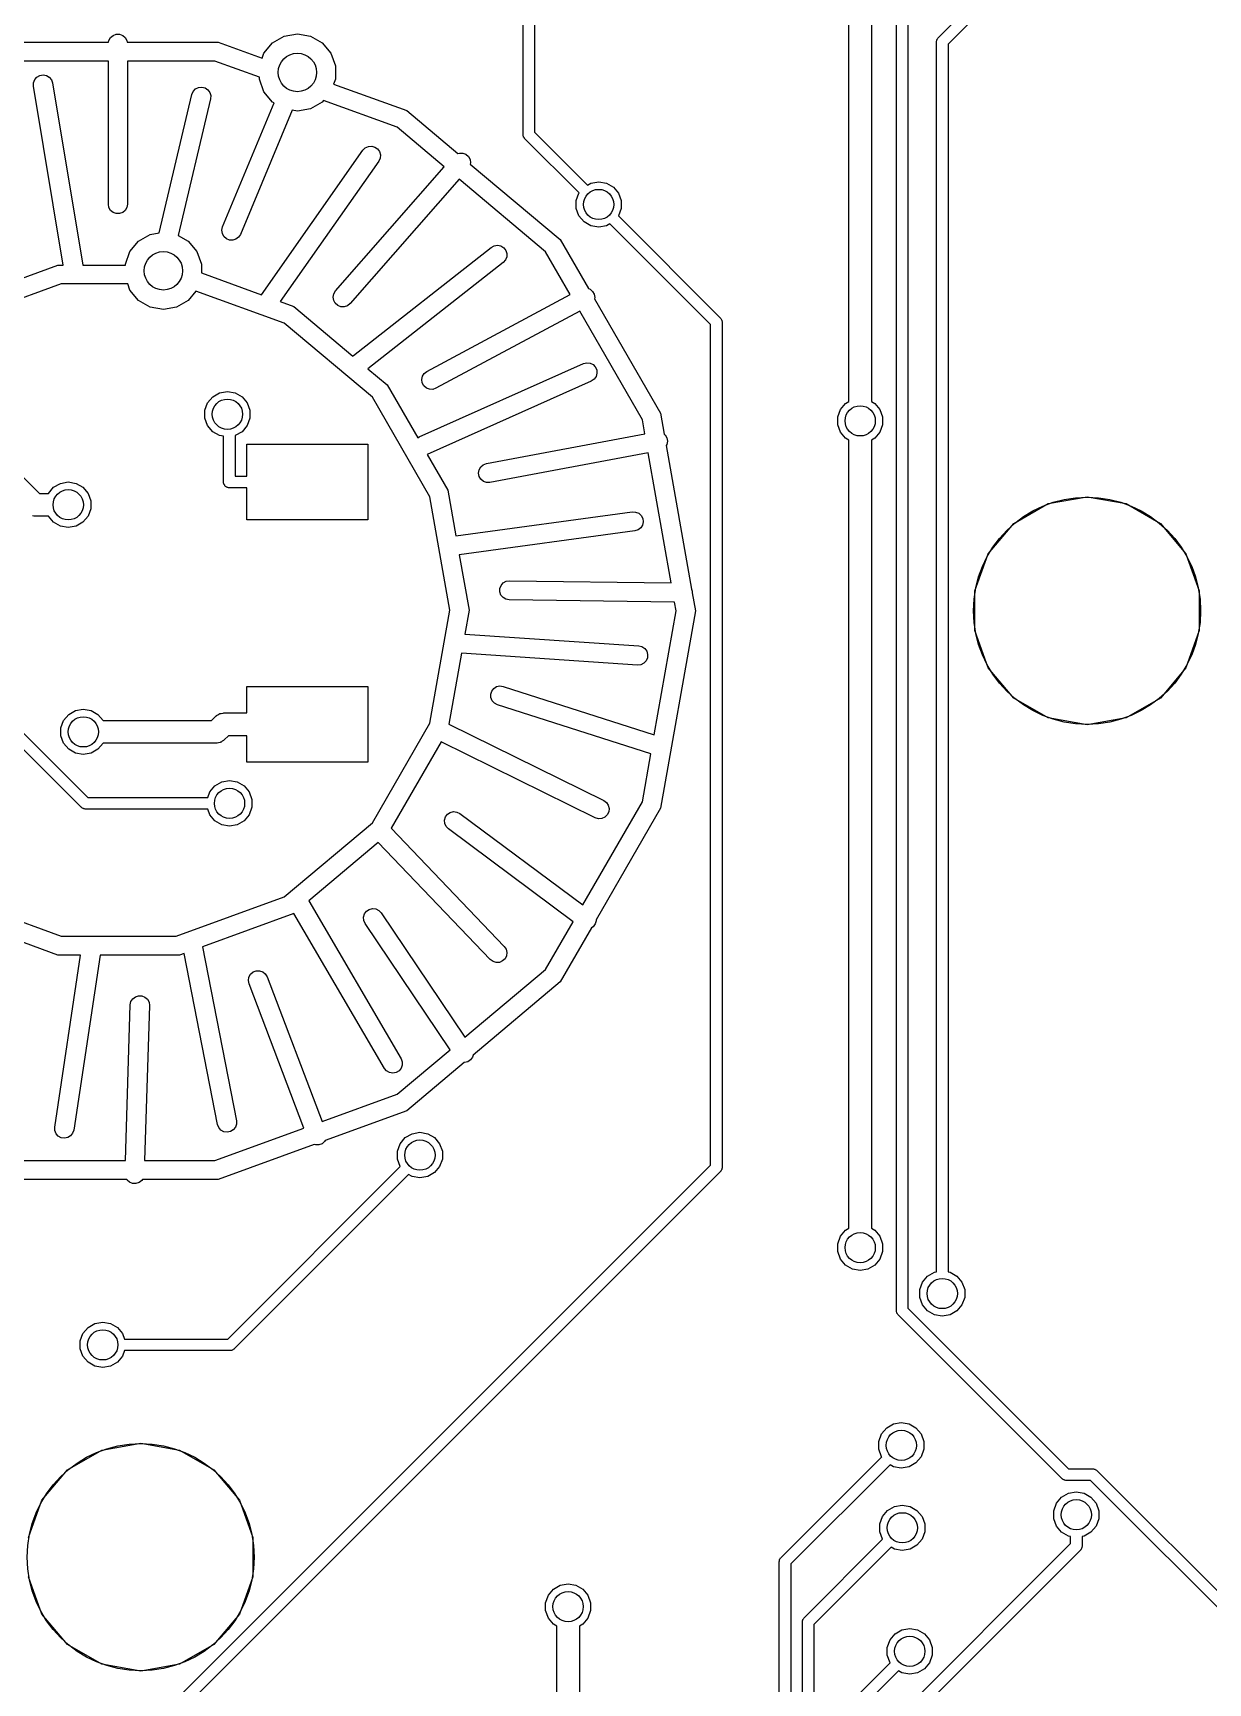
# Model space of a CAD drawing. Extents: x 0 to 100, y -163 to 0.
# Drawn here: x 11.08 to 26.6, y -76.66 to -54.87 of the extents above; entities that cross this region are included whole.
import ezdxf

# ---------------------------------------------------------------- set-up
doc = ezdxf.new("R2010")
doc.units = 0
doc.header["$MEASUREMENT"] = 0
doc.layers.add('BLACK', color=7, linetype='CONTINUOUS')

msp = doc.modelspace()

# ---------------------------------------------------------------- linework, layer by layer
at = {"layer": 'Black'}
for p, q in [((22.4822, -71.7438), (22.4822, -45.4518)), ((22.6346, -45.4202), (22.6346, -71.7122)), ((21.8533, -59.7358), (21.8533, -46.6142)), ((22.1533, -46.5521), (22.1533, -59.7358)), ((17.7026, -48.159), (17.7026, -56.1794)), ((17.5502, -56.211), (17.5502, -48.2352)), ((23.0335, -54.9317), (26.0729, -51.8923)), ((26.203, -51.9778), (23.1636, -55.0172)), ((12.1027, -54.9284), (12.1365, -54.9)), ((12.1365, -54.9), (12.1779, -54.8849)), ((12.1779, -54.8849), (12.2221, -54.8849)), ((12.2221, -54.8849), (12.2635, -54.9)), ((12.2635, -54.9), (12.2973, -54.9284)), ((14.2422, -54.9994), (14.3956, -54.9108)), ((14.3956, -54.9108), (14.57, -54.8801)), ((14.57, -54.8801), (14.7444, -54.9108)), ((14.7444, -54.9108), (14.8978, -54.9994)), ((10.8756, -54.9889), (12.0767, -54.9889)), ((12.0767, -54.9889), (12.0807, -54.9666)), ((12.0807, -54.9666), (12.1027, -54.9284)), ((12.2973, -54.9284), (12.3193, -54.9666)), ((12.3193, -54.9666), (12.3233, -54.9889)), ((12.3233, -54.9889), (13.5244, -54.9889)), ((13.5244, -54.9889), (14.1047, -55.2001)), ((14.1284, -55.135), (14.2422, -54.9994)), ((14.8978, -54.9994), (15.0116, -55.135)), ((23.0112, -54.9856), (23.0118, -54.9823)), ((23.0112, -71.2296), (23.0112, -54.9856)), ((23.0115, -54.979), (23.0141, -54.9693)), ((23.0118, -54.9823), (23.0115, -54.979)), ((23.0141, -54.9693), (23.0158, -54.9595)), ((23.0158, -54.9595), (23.0175, -54.9566)), ((23.0175, -54.9566), (23.0183, -54.9534)), ((23.0183, -54.9534), (23.0241, -54.9452)), ((23.0241, -54.9452), (23.029, -54.9366)), ((23.029, -54.9366), (23.0316, -54.9345)), ((23.0316, -54.9345), (23.0335, -54.9317)), ((23.1636, -55.0172), (23.1636, -71.2296)), ((12.073, -55.239), (10.9197, -55.239)), ((12.073, -57.13), (12.073, -55.239)), ((13.4803, -55.239), (12.327, -55.239)), ((12.327, -55.239), (12.327, -57.13)), ((14.0678, -55.4528), (13.4803, -55.239)), ((14.1047, -55.2001), (14.1284, -55.135)), ((15.0116, -55.135), (15.0722, -55.3014)), ((15.0722, -55.3014), (15.0722, -55.4785)), ((11.0847, -55.5708), (11.0852, -55.5267)), ((11.0852, -55.5267), (11.1007, -55.4854)), ((11.1007, -55.4854), (11.1293, -55.4519)), ((11.1293, -55.4519), (11.1678, -55.4302)), ((11.1678, -55.4302), (11.2113, -55.423)), ((11.2113, -55.423), (11.2546, -55.4311)), ((11.2546, -55.4311), (11.2926, -55.4535)), ((11.2926, -55.4535), (11.3206, -55.4876)), ((11.3206, -55.4876), (11.3353, -55.5292)), ((11.3353, -55.5292), (11.7343, -57.9333)), ((14.0678, -55.4785), (14.0678, -55.4528)), ((14.1284, -55.645), (14.0678, -55.4785)), ((15.0722, -55.4785), (15.0485, -55.5436)), ((15.0485, -55.5436), (16.0135, -55.8948)), ((11.4769, -57.9333), (11.0847, -55.5708)), ((12.7432, -57.5101), (13.1764, -55.6807)), ((13.4236, -55.7393), (12.9963, -57.5434)), ((13.1764, -55.6807), (13.1939, -55.6402)), ((13.1939, -55.6402), (13.2241, -55.6081)), ((13.2241, -55.6081), (13.2636, -55.5883)), ((13.2636, -55.5883), (13.3074, -55.5832)), ((13.3074, -55.5832), (13.3503, -55.5934)), ((13.3503, -55.5934), (13.3871, -55.6176)), ((13.3871, -55.6176), (13.4135, -55.653)), ((13.4135, -55.653), (13.4261, -55.6952)), ((13.4261, -55.6952), (13.4236, -55.7393)), ((14.2422, -55.7806), (14.1284, -55.645)), ((14.2639, -55.7932), (14.2422, -55.7806)), ((14.8978, -55.7806), (14.7444, -55.8692)), ((14.9143, -55.7609), (14.8978, -55.7806)), ((15.8865, -56.1148), (14.9143, -55.7609)), ((13.5827, -57.4312), (14.2639, -55.7932)), ((14.4997, -55.8876), (13.8173, -57.5288)), ((14.57, -55.8999), (14.4997, -55.8876)), ((14.7444, -55.8692), (14.57, -55.8999)), ((16.0135, -55.8948), (16.6892, -56.4618)), ((16.5102, -56.6381), (15.8865, -56.1148)), ((17.5508, -56.2143), (17.5502, -56.211)), ((17.5505, -56.2176), (17.5508, -56.2143)), ((17.5531, -56.2273), (17.5505, -56.2176)), ((17.7026, -56.1794), (18.4007, -56.8776)), ((14.096, -58.3271), (15.436, -56.4171)), ((15.436, -56.4171), (15.4673, -56.3859)), ((15.4673, -56.3859), (15.5072, -56.3673)), ((15.5072, -56.3673), (15.5512, -56.3635)), ((15.5512, -56.3635), (15.5938, -56.3749)), ((15.5938, -56.3749), (15.6299, -56.4003)), ((15.6299, -56.4003), (15.6551, -56.4364)), ((15.6551, -56.4364), (15.6665, -56.479)), ((17.5548, -56.2371), (17.5531, -56.2273)), ((17.5565, -56.24), (17.5548, -56.2371)), ((17.5573, -56.2432), (17.5565, -56.24)), ((17.5631, -56.2514), (17.5573, -56.2432)), ((17.568, -56.26), (17.5631, -56.2514)), ((17.5706, -56.2621), (17.568, -56.26)), ((17.5725, -56.2649), (17.5706, -56.2621)), ((18.2898, -56.9822), (17.5725, -56.2649)), ((15.644, -56.5629), (14.3431, -58.4172)), ((15.0745, -58.2763), (16.5102, -56.6381)), ((15.6626, -56.523), (15.644, -56.5629)), ((15.6665, -56.479), (15.6626, -56.523)), ((16.6892, -56.4618), (16.7106, -56.4545)), ((16.7106, -56.4545), (16.7547, -56.4554)), ((16.7547, -56.4554), (16.7958, -56.4714)), ((16.7958, -56.4714), (16.829, -56.5005)), ((16.829, -56.5005), (16.8502, -56.5391)), ((16.8502, -56.5391), (16.857, -56.5827)), ((16.857, -56.5827), (16.8536, -56.5997)), ((16.8536, -56.5997), (18.0426, -57.5975)), ((16.7048, -56.8014), (15.2655, -58.4437)), ((17.848, -57.7607), (16.7048, -56.8014)), ((18.4007, -56.8776), (18.4465, -56.8511)), ((18.4465, -56.8511), (18.5495, -56.833)), ((18.5495, -56.833), (18.6525, -56.8511)), ((18.6525, -56.8511), (18.7431, -56.9034)), ((18.2529, -57.0818), (18.2887, -56.9835)), ((18.2529, -57.1864), (18.2529, -57.0818)), ((18.2887, -56.9835), (18.2898, -56.9822)), ((18.7431, -56.9034), (18.8103, -56.9835)), ((18.8103, -56.9835), (18.8461, -57.0818)), ((18.8461, -57.0818), (18.8461, -57.1864)), ((12.0807, -57.1734), (12.073, -57.13)), ((12.1027, -57.2116), (12.0807, -57.1734)), ((12.1365, -57.24), (12.1027, -57.2116)), ((12.1779, -57.2551), (12.1365, -57.24)), ((12.2221, -57.2551), (12.1779, -57.2551)), ((12.2635, -57.24), (12.2221, -57.2551)), ((12.2973, -57.2116), (12.2635, -57.24)), ((12.3193, -57.1734), (12.2973, -57.2116)), ((12.327, -57.13), (12.3193, -57.1734)), ((18.2887, -57.2847), (18.2529, -57.1864)), ((18.3559, -57.3648), (18.2887, -57.2847)), ((18.8103, -57.2847), (18.8092, -57.286)), ((18.8092, -57.286), (20.1572, -58.634)), ((18.8461, -57.1864), (18.8103, -57.2847)), ((12.4722, -57.6194), (12.6256, -57.5308)), ((12.6256, -57.5308), (12.7432, -57.5101)), ((13.5731, -57.4743), (13.5827, -57.4312)), ((13.5788, -57.518), (13.5731, -57.4743)), ((13.5991, -57.5572), (13.5788, -57.518)), ((13.8173, -57.5288), (13.7935, -57.5659)), ((18.4465, -57.4171), (18.3559, -57.3648)), ((18.5495, -57.4352), (18.4465, -57.4171)), ((18.6525, -57.4171), (18.5495, -57.4352)), ((18.6983, -57.3906), (18.6525, -57.4171)), ((20.0271, -58.7195), (18.6983, -57.3906)), ((12.3584, -57.755), (12.4722, -57.6194)), ((12.9963, -57.5434), (13.1278, -57.6194)), ((13.1278, -57.6194), (13.2416, -57.755)), ((13.6316, -57.587), (13.5991, -57.5572)), ((13.6723, -57.604), (13.6316, -57.587)), ((13.7164, -57.6059), (13.6723, -57.604)), ((13.7585, -57.5927), (13.7164, -57.6059)), ((13.7935, -57.5659), (13.7585, -57.5927)), ((15.3115, -59.1301), (17.1315, -57.7001)), ((17.1315, -57.7001), (17.1704, -57.6793)), ((17.1704, -57.6793), (17.2141, -57.6731)), ((17.2141, -57.6731), (17.2573, -57.6821)), ((17.2573, -57.6821), (17.2947, -57.7054)), ((17.2947, -57.7054), (17.322, -57.7401)), ((17.322, -57.7401), (17.3357, -57.782)), ((18.0426, -57.5975), (18.4156, -58.2436)), ((10.5809, -58.2338), (11.4065, -57.9333)), ((11.4065, -57.9333), (11.4769, -57.9333)), ((11.7343, -57.9333), (12.2978, -57.9333)), ((12.2978, -57.9215), (12.3584, -57.755)), ((12.2978, -57.9333), (12.2978, -57.9215)), ((13.2416, -57.755), (13.3022, -57.9215)), ((13.3022, -57.9215), (13.3022, -58.0384)), ((17.2885, -57.8999), (15.5017, -59.3037)), ((17.3179, -57.867), (17.2885, -57.8999)), ((17.3343, -57.8261), (17.3179, -57.867)), ((17.3357, -57.782), (17.3343, -57.8261)), ((18.1721, -58.3221), (17.848, -57.7607)), ((11.4506, -58.1834), (10.0235, -58.7029)), ((12.3287, -58.1834), (11.4506, -58.1834)), ((12.3584, -58.265), (12.3287, -58.1834)), ((13.3022, -58.0384), (14.0959, -58.3273)), ((12.4722, -58.4006), (12.3584, -58.265)), ((12.6256, -58.4892), (12.4722, -58.4006)), ((13.1278, -58.4006), (12.9744, -58.4892)), ((13.2303, -58.2784), (13.1278, -58.4006)), ((14.3965, -58.7029), (13.2303, -58.2784)), ((14.0959, -58.3273), (14.096, -58.3271)), ((15.043, -58.3573), (15.0516, -58.314)), ((15.0498, -58.4009), (15.043, -58.3573)), ((15.071, -58.4395), (15.0498, -58.4009)), ((15.0516, -58.314), (15.0745, -58.2763)), ((16.2799, -59.3381), (18.1721, -58.3221)), ((18.4156, -58.2436), (18.4369, -58.252)), ((18.4369, -58.252), (18.4698, -58.2814)), ((18.4698, -58.2814), (18.4906, -58.3203)), ((18.4906, -58.3203), (18.4969, -58.3639)), ((18.4969, -58.3639), (18.4938, -58.3789)), ((18.4938, -58.3789), (19.367, -59.8914)), ((12.8, -58.5199), (12.6256, -58.4892)), ((12.9744, -58.4892), (12.8, -58.5199)), ((14.3431, -58.4172), (14.5235, -58.4829)), ((14.5235, -58.4829), (15.3044, -59.1381)), ((15.1041, -58.4686), (15.071, -58.4395)), ((15.1453, -58.4846), (15.1041, -58.4686)), ((15.1894, -58.4855), (15.1453, -58.4846)), ((15.2311, -58.4713), (15.1894, -58.4855)), ((15.2655, -58.4437), (15.2311, -58.4713)), ((18.2992, -58.5422), (16.4001, -59.5619)), ((19.1284, -59.9783), (18.2992, -58.5422)), ((15.5599, -59.6791), (14.3965, -58.7029)), ((20.0271, -69.821), (20.0271, -58.7195)), ((20.1572, -58.634), (20.1591, -58.6368)), ((20.1591, -58.6368), (20.1617, -58.6389)), ((20.1617, -58.6389), (20.1666, -58.6475)), ((20.1666, -58.6475), (20.1724, -58.6557)), ((20.1724, -58.6557), (20.1732, -58.6589)), ((20.1732, -58.6589), (20.1749, -58.6618)), ((20.1749, -58.6618), (20.1766, -58.6716)), ((20.1766, -58.6716), (20.1792, -58.6813)), ((20.1792, -58.6813), (20.1789, -58.6846)), ((20.1789, -58.6846), (20.1795, -58.6879)), ((20.1795, -58.6879), (20.1795, -69.8526)), ((15.3044, -59.1381), (15.3115, -59.1301)), ((16.1782, -60.2041), (18.3482, -59.2341)), ((18.3482, -59.2341), (18.391, -59.2233)), ((18.391, -59.2233), (18.4348, -59.2279)), ((18.4348, -59.2279), (18.4745, -59.2471)), ((18.4745, -59.2471), (18.5052, -59.2788)), ((15.5017, -59.3037), (15.7545, -59.5158)), ((16.2131, -59.4461), (16.2221, -59.4029)), ((16.2194, -59.4897), (16.2131, -59.4461)), ((16.2402, -59.5286), (16.2194, -59.4897)), ((16.2221, -59.4029), (16.2453, -59.3654)), ((16.2453, -59.3654), (16.2799, -59.3381)), ((18.4518, -59.4659), (16.2849, -60.4346)), ((18.4884, -59.4412), (18.4518, -59.4659)), ((18.5142, -59.4055), (18.4884, -59.4412)), ((18.5052, -59.2788), (18.5232, -59.3191)), ((18.5263, -59.3631), (18.5142, -59.4055)), ((18.5232, -59.3191), (18.5263, -59.3631)), ((13.3848, -59.7533), (13.452, -59.6732)), ((13.452, -59.6732), (13.5426, -59.6209)), ((13.5426, -59.6209), (13.6456, -59.6028)), ((13.6456, -59.6028), (13.7486, -59.6209)), ((13.7486, -59.6209), (13.8392, -59.6732)), ((13.8392, -59.6732), (13.9064, -59.7533)), ((16.3193, -60.9943), (15.5599, -59.6791)), ((15.7545, -59.5158), (16.1592, -60.2169)), ((16.2731, -59.558), (16.2402, -59.5286)), ((16.3141, -59.5743), (16.2731, -59.558)), ((16.3582, -59.5757), (16.3141, -59.5743)), ((16.4001, -59.5619), (16.3582, -59.5757)), ((13.349, -59.8516), (13.3848, -59.7533)), ((13.349, -59.9562), (13.349, -59.8516)), ((13.9064, -59.7533), (13.9422, -59.8516)), ((13.9422, -59.8516), (13.9422, -59.9562)), ((19.367, -59.8914), (19.4159, -60.1687)), ((21.7067, -59.9393), (21.7425, -59.841)), ((21.7425, -59.841), (21.8097, -59.7609)), ((21.8097, -59.7609), (21.8533, -59.7358)), ((22.1533, -59.7358), (22.1969, -59.7609)), ((22.1969, -59.7609), (22.2641, -59.841)), ((22.2641, -59.841), (22.2999, -59.9393)), ((13.3848, -60.0545), (13.349, -59.9562)), ((13.452, -60.1346), (13.3848, -60.0545)), ((13.5426, -60.1869), (13.452, -60.1346)), ((13.8392, -60.1346), (13.7486, -60.1869)), ((13.9064, -60.0545), (13.8392, -60.1346)), ((13.9422, -59.9562), (13.9064, -60.0545)), ((19.1608, -60.1625), (19.1284, -59.9783)), ((21.7067, -60.0439), (21.7067, -59.9393)), ((21.7425, -60.1422), (21.7067, -60.0439)), ((21.8097, -60.2223), (21.7425, -60.1422)), ((22.2641, -60.1422), (22.1969, -60.2223)), ((22.2999, -60.0439), (22.2641, -60.1422)), ((22.2999, -59.9393), (22.2999, -60.0439)), ((13.5949, -60.1961), (13.5426, -60.1869)), ((13.5949, -60.8), (13.5949, -60.1961)), ((13.7486, -60.1869), (13.7473, -60.1871)), ((13.7473, -60.1871), (13.7473, -60.7238)), ((13.9, -60.7238), (13.9, -60.3)), ((13.9, -60.3), (15.5, -60.3)), ((15.5, -60.3), (15.5, -61.3)), ((16.1592, -60.2169), (16.1782, -60.2041)), ((17.0666, -60.5552), (19.1608, -60.1625)), ((19.4159, -60.1687), (19.4264, -60.1773)), ((19.4264, -60.1773), (19.4489, -60.2153)), ((19.4498, -60.3021), (19.4419, -60.3161)), ((19.4419, -60.3161), (19.7767, -62.2149)), ((19.4489, -60.2153), (19.457, -60.2586)), ((19.457, -60.2586), (19.4498, -60.3021)), ((21.8533, -60.2474), (21.8097, -60.2223)), ((21.8533, -70.6556), (21.8533, -60.2474)), ((22.1969, -60.2223), (22.1533, -60.2474)), ((22.1533, -60.2474), (22.1533, -70.6556)), ((16.2849, -60.4346), (16.558, -60.9075)), ((16.9918, -60.5994), (17.0253, -60.5707)), ((17.0253, -60.5707), (17.0666, -60.5552)), ((19.2049, -60.4127), (17.1134, -60.8048)), ((19.5079, -62.131), (19.2049, -60.4127)), ((10.9088, -60.6939), (11.165, -60.9502)), ((11.4406, -60.8172), (11.5436, -60.7991)), ((11.5436, -60.7991), (11.6466, -60.8172)), ((13.5961, -60.8066), (13.5949, -60.8)), ((13.7473, -60.7238), (13.9, -60.7238)), ((16.963, -60.6814), (16.9702, -60.6379)), ((16.9711, -60.7247), (16.963, -60.6814)), ((16.9702, -60.6379), (16.9918, -60.5994)), ((16.9936, -60.7627), (16.9711, -60.7247)), ((17.0277, -60.7907), (16.9936, -60.7627)), ((17.0693, -60.8053), (17.0277, -60.7907)), ((11.165, -60.9502), (11.2826, -60.9502)), ((11.2826, -60.9502), (11.2828, -60.9496)), ((11.2828, -60.9496), (11.35, -60.8695)), ((11.35, -60.8695), (11.4406, -60.8172)), ((11.6466, -60.8172), (11.7372, -60.8695)), ((11.7372, -60.8695), (11.8044, -60.9496)), ((11.8044, -60.9496), (11.8402, -61.0479)), ((13.5961, -60.8132), (13.5961, -60.8066)), ((13.5983, -60.8195), (13.5961, -60.8132)), ((13.5995, -60.8261), (13.5983, -60.8195)), ((13.6028, -60.8318), (13.5995, -60.8261)), ((13.6051, -60.8381), (13.6028, -60.8318)), ((13.6094, -60.8432), (13.6051, -60.8381)), ((13.6127, -60.849), (13.6094, -60.8432)), ((13.6178, -60.8533), (13.6127, -60.849)), ((13.6221, -60.8584), (13.6178, -60.8533)), ((13.6279, -60.8617), (13.6221, -60.8584)), ((13.633, -60.866), (13.6279, -60.8617)), ((13.6393, -60.8683), (13.633, -60.866)), ((13.645, -60.8716), (13.6393, -60.8683)), ((13.6516, -60.8728), (13.645, -60.8716)), ((13.6579, -60.875), (13.6516, -60.8728)), ((13.6645, -60.875), (13.6579, -60.875)), ((13.6711, -60.8762), (13.6645, -60.875)), ((13.9, -60.8762), (13.6711, -60.8762)), ((13.9, -61.3), (13.9, -60.8762)), ((16.583, -62.49), (16.3193, -60.9943)), ((16.558, -60.9075), (16.6646, -61.5125)), ((17.1134, -60.8048), (17.0693, -60.8053)), ((24.485, -61.0851), (25, -60.9943)), ((25, -60.9943), (25.515, -61.0851)), ((11.8402, -61.1525), (11.8044, -61.2508)), ((11.8402, -61.0479), (11.8402, -61.1525)), ((16.6646, -61.5125), (18.9928, -61.1942)), ((18.9928, -61.1942), (19.0369, -61.1959)), ((19.0369, -61.1959), (19.0777, -61.2125)), ((19.0777, -61.2125), (19.1104, -61.2422)), ((24.0321, -61.3465), (24.485, -61.0851)), ((25.515, -61.0851), (25.9679, -61.3465)), ((11.0898, -61.2496), (11.0709, -61.2446)), ((11.0964, -61.2491), (11.0898, -61.2496)), ((11.1029, -61.2502), (11.0964, -61.2491)), ((11.2826, -61.2502), (11.1029, -61.2502)), ((11.2828, -61.2508), (11.2826, -61.2502)), ((11.35, -61.3309), (11.2828, -61.2508)), ((11.4406, -61.3832), (11.35, -61.3309)), ((11.5436, -61.4013), (11.4406, -61.3832)), ((11.6466, -61.3832), (11.5436, -61.4013)), ((11.7372, -61.3309), (11.6466, -61.3832)), ((11.8044, -61.2508), (11.7372, -61.3309)), ((15.5, -61.3), (13.9, -61.3)), ((19.0272, -61.4458), (16.7088, -61.7629)), ((19.0692, -61.4324), (19.0272, -61.4458)), ((19.1041, -61.4053), (19.0692, -61.4324)), ((19.1276, -61.368), (19.1041, -61.4053)), ((19.1104, -61.2422), (19.1309, -61.2812)), ((19.1369, -61.3249), (19.1276, -61.368)), ((19.1309, -61.2812), (19.1369, -61.3249)), ((23.696, -61.7471), (24.0321, -61.3465)), ((25.9679, -61.3465), (26.304, -61.7471)), ((16.7088, -61.7629), (16.837, -62.49)), ((23.5171, -62.2385), (23.696, -61.7471)), ((26.304, -61.7471), (26.4829, -62.2385)), ((17.3281, -62.1101), (17.3717, -62.103)), ((17.3717, -62.103), (19.5079, -62.131)), ((17.2447, -62.2504), (17.2452, -62.2063)), ((17.2592, -62.2921), (17.2447, -62.2504)), ((17.2452, -62.2063), (17.2609, -62.1651)), ((17.2871, -62.3262), (17.2592, -62.2921)), ((17.2609, -62.1651), (17.2896, -62.1317)), ((17.325, -62.3488), (17.2871, -62.3262)), ((17.2896, -62.1317), (17.3281, -62.1101)), ((19.7767, -62.2149), (19.7853, -62.2396)), ((19.7853, -62.2396), (19.7851, -62.2621)), ((19.7851, -62.2621), (19.827, -62.5)), ((23.5171, -62.7615), (23.5171, -62.2385)), ((26.4829, -62.2385), (26.4829, -62.7615)), ((16.3193, -63.9857), (16.583, -62.49)), ((16.837, -62.49), (16.781, -62.8075)), ((17.3683, -62.357), (17.325, -62.3488)), ((19.5528, -62.3856), (17.3683, -62.357)), ((19.284, -64.139), (19.573, -62.5)), ((19.827, -62.5), (19.367, -65.1086)), ((19.573, -62.5), (19.5528, -62.3856)), ((23.696, -63.2529), (23.5171, -62.7615)), ((26.4829, -62.7615), (26.304, -63.2529)), ((16.781, -62.8075), (19.0786, -62.9633)), ((19.0786, -62.9633), (19.1214, -62.9739)), ((19.1214, -62.9739), (19.158, -62.9985)), ((16.7367, -63.0591), (16.5711, -63.998)), ((19.0614, -63.2167), (16.7367, -63.0591)), ((19.1449, -63.1926), (19.1053, -63.212)), ((19.1754, -63.1608), (19.1449, -63.1926)), ((19.158, -62.9985), (19.184, -63.0341)), ((19.1933, -63.1205), (19.1754, -63.1608)), ((19.184, -63.0341), (19.1963, -63.0765)), ((19.1963, -63.0765), (19.1933, -63.1205)), ((19.1053, -63.212), (19.0614, -63.2167)), ((24.0321, -63.6535), (23.696, -63.2529)), ((26.304, -63.2529), (25.9679, -63.6535)), ((13.9, -63.85), (13.9, -63.5)), ((13.9, -63.5), (15.5, -63.5)), ((15.5, -63.5), (15.5, -64.5)), ((17.1242, -63.6028), (17.1376, -63.5608)), ((17.1259, -63.6469), (17.1242, -63.6028)), ((17.1376, -63.5608), (17.1647, -63.5259)), ((17.1647, -63.5259), (17.202, -63.5024)), ((17.202, -63.5024), (17.2451, -63.4931)), ((17.2451, -63.4931), (17.2888, -63.4991)), ((17.2888, -63.4991), (19.284, -64.139)), ((11.549, -63.8685), (11.6396, -63.8162)), ((11.6396, -63.8162), (11.7426, -63.7981)), ((11.7426, -63.7981), (11.8456, -63.8162)), ((11.8456, -63.8162), (11.9362, -63.8685)), ((13.5653, -63.8556), (13.5842, -63.8506)), ((13.5842, -63.8506), (13.5908, -63.8511)), ((13.5908, -63.8511), (13.5973, -63.85)), ((13.5973, -63.85), (13.9, -63.85)), ((17.1426, -63.6877), (17.1259, -63.6469)), ((17.1722, -63.7204), (17.1426, -63.6877)), ((17.2112, -63.7409), (17.1722, -63.7204)), ((19.2395, -64.3915), (17.2112, -63.7409)), ((24.485, -63.9149), (24.0321, -63.6535)), ((25.9679, -63.6535), (25.515, -63.9149)), ((10.7828, -63.9461), (11.8039, -64.9672)), ((11.446, -64.0469), (11.4818, -63.9486)), ((11.446, -64.1515), (11.446, -64.0469)), ((11.4818, -63.9486), (11.549, -63.8685)), ((11.9362, -63.8685), (12.0034, -63.9486)), ((12.0034, -63.9486), (12.0036, -63.9492)), ((12.0036, -63.9492), (13.436, -63.9492)), ((13.436, -63.9492), (13.4912, -63.8939)), ((13.4912, -63.8939), (13.4966, -63.8901)), ((13.4966, -63.8901), (13.5009, -63.8851)), ((13.5009, -63.8851), (13.5179, -63.8753)), ((13.5179, -63.8753), (13.5339, -63.8641)), ((13.5339, -63.8641), (13.5403, -63.8623)), ((13.5403, -63.8623), (13.546, -63.859)), ((13.546, -63.859), (13.5653, -63.8556)), ((15.5599, -65.3009), (16.3193, -63.9857)), ((16.5711, -63.998), (18.6162, -65.0061)), ((25, -64.0057), (24.485, -63.9149)), ((25.515, -63.9149), (25, -64.0057)), ((11.7184, -65.0973), (10.6973, -64.0762)), ((11.4818, -64.2498), (11.446, -64.1515)), ((11.549, -64.3299), (11.4818, -64.2498)), ((12.0034, -64.2498), (11.9362, -64.3299)), ((12.0036, -64.2492), (12.0034, -64.2498)), ((13.4981, -64.2492), (12.0036, -64.2492)), ((13.5046, -64.2481), (13.4981, -64.2492)), ((13.5112, -64.2486), (13.5046, -64.2481)), ((13.5301, -64.2436), (13.5112, -64.2486)), ((13.5494, -64.2402), (13.5301, -64.2436)), ((13.5551, -64.2369), (13.5494, -64.2402)), ((13.5615, -64.2351), (13.5551, -64.2369)), ((13.5775, -64.2239), (13.5615, -64.2351)), ((13.5945, -64.2141), (13.5775, -64.2239)), ((13.5988, -64.2091), (13.5945, -64.2141)), ((13.6042, -64.2053), (13.5988, -64.2091)), ((13.6594, -64.15), (13.6042, -64.2053)), ((13.9, -64.15), (13.6594, -64.15)), ((13.9, -64.5), (13.9, -64.15)), ((16.4671, -64.2299), (15.8082, -65.3712)), ((18.5038, -65.2339), (16.4671, -64.2299)), ((11.6396, -64.3822), (11.549, -64.3299)), ((11.7426, -64.4003), (11.6396, -64.3822)), ((11.8456, -64.3822), (11.7426, -64.4003)), ((11.9362, -64.3299), (11.8456, -64.3822)), ((15.5, -64.5), (13.9, -64.5)), ((19.1284, -65.0217), (19.2395, -64.3915)), ((13.3855, -64.9672), (13.4126, -64.8928)), ((13.4126, -64.8928), (13.4798, -64.8127)), ((13.4798, -64.8127), (13.5704, -64.7604)), ((13.5704, -64.7604), (13.6734, -64.7423)), ((13.6734, -64.7423), (13.7764, -64.7604)), ((13.7764, -64.7604), (13.867, -64.8127)), ((13.867, -64.8127), (13.9342, -64.8928)), ((13.9342, -64.8928), (13.97, -64.9911)), ((11.7212, -65.0992), (11.7184, -65.0973)), ((11.7233, -65.1018), (11.7212, -65.0992)), ((11.7319, -65.1067), (11.7233, -65.1018)), ((11.7401, -65.1125), (11.7319, -65.1067)), ((11.7433, -65.1133), (11.7401, -65.1125)), ((11.7462, -65.115), (11.7433, -65.1133)), ((11.756, -65.1167), (11.7462, -65.115)), ((11.7657, -65.1193), (11.756, -65.1167)), ((11.769, -65.119), (11.7657, -65.1193)), ((11.7723, -65.1196), (11.769, -65.119)), ((13.3855, -65.1196), (11.7723, -65.1196)), ((11.8039, -64.9672), (13.3855, -64.9672)), ((13.4126, -65.194), (13.3855, -65.1196)), ((13.97, -65.0957), (13.9342, -65.194)), ((13.97, -64.9911), (13.97, -65.0957)), ((16.5896, -65.1634), (16.6325, -65.1532)), ((16.6325, -65.1532), (16.6763, -65.1583)), ((16.6763, -65.1583), (16.7157, -65.1781)), ((18.341, -66.3854), (19.1284, -65.0217)), ((19.367, -65.1086), (18.5155, -66.5835)), ((18.6162, -65.0061), (18.6517, -65.0322)), ((18.6517, -65.0322), (18.6762, -65.0688)), ((18.6819, -65.1555), (18.6624, -65.1951)), ((18.6762, -65.0688), (18.6867, -65.1117)), ((18.6867, -65.1117), (18.6819, -65.1555)), ((13.4798, -65.2741), (13.4126, -65.194)), ((13.5704, -65.3264), (13.4798, -65.2741)), ((13.6734, -65.3445), (13.5704, -65.3264)), ((13.7764, -65.3264), (13.6734, -65.3445)), ((13.867, -65.2741), (13.7764, -65.3264)), ((13.9342, -65.194), (13.867, -65.2741)), ((14.3965, -66.2771), (15.5599, -65.3009)), ((15.8082, -65.3712), (17.3018, -66.9322)), ((16.5138, -65.2654), (16.5264, -65.2231)), ((16.5165, -65.3094), (16.5138, -65.2654)), ((16.534, -65.3499), (16.5165, -65.3094)), ((16.5264, -65.2231), (16.5528, -65.1877)), ((16.5643, -65.3819), (16.534, -65.3499)), ((16.5528, -65.1877), (16.5896, -65.1634)), ((16.7157, -65.1781), (18.341, -66.3854)), ((18.5462, -65.2462), (18.5038, -65.2339)), ((18.5902, -65.2434), (18.5462, -65.2462)), ((18.6306, -65.2256), (18.5902, -65.2434)), ((18.6624, -65.1951), (18.6306, -65.2256)), ((15.6386, -65.5614), (14.7217, -66.3308)), ((17.1182, -67.1078), (15.6386, -65.5614)), ((18.2132, -66.6069), (16.5643, -65.3819)), ((10.0235, -66.2771), (11.4506, -66.7966)), ((12.9694, -66.7966), (14.3965, -66.2771)), ((14.7217, -66.3308), (15.9397, -68.4159)), ((15.4818, -66.4686), (15.5184, -66.444)), ((15.5184, -66.444), (15.5612, -66.4333)), ((15.5612, -66.4333), (15.605, -66.4379)), ((15.605, -66.4379), (15.6447, -66.4573)), ((15.6447, -66.4573), (15.6753, -66.489)), ((14.5235, -66.4971), (13.3147, -66.9371)), ((14.5243, -66.4964), (14.5235, -66.4971)), ((15.7203, -68.5441), (14.5243, -66.4964)), ((15.4437, -66.5467), (15.4559, -66.5043)), ((15.4468, -66.5907), (15.4437, -66.5467)), ((15.4647, -66.631), (15.4468, -66.5907)), ((15.4559, -66.5043), (15.4818, -66.4686)), ((16.5877, -68.2968), (15.4647, -66.631)), ((15.6753, -66.489), (16.7834, -68.1326)), ((17.848, -67.2393), (18.2132, -66.6069)), ((18.4772, -66.6723), (18.4562, -66.6861)), ((18.5036, -66.6369), (18.4772, -66.6723)), ((18.5162, -66.5946), (18.5036, -66.6369)), ((18.5155, -66.5835), (18.5162, -66.5946)), ((11.4065, -67.0467), (10.575, -66.744)), ((11.4506, -66.7966), (12.9694, -66.7966)), ((18.4562, -66.6861), (18.0426, -67.4025)), ((11.3644, -69.3211), (11.7061, -67.0467)), ((11.7061, -67.0467), (11.4065, -67.0467)), ((11.9629, -67.0467), (11.6156, -69.3589)), ((13.0135, -67.0467), (11.9629, -67.0467)), ((13.0731, -67.025), (13.0135, -67.0467)), ((13.5154, -69.2844), (13.0731, -67.025)), ((13.3147, -66.9371), (13.7646, -69.2356)), ((17.1538, -67.1339), (17.1182, -67.1078)), ((17.3124, -67.0951), (17.2805, -67.1256)), ((17.3018, -66.9322), (17.3263, -66.9689)), ((17.3319, -67.0556), (17.3124, -67.0951)), ((17.3263, -66.9689), (17.3367, -67.0117)), ((17.3367, -67.0117), (17.3319, -67.0556)), ((13.923, -67.3818), (13.93, -67.3383)), ((13.93, -67.3383), (13.9515, -67.2998)), ((13.9515, -67.2998), (13.9849, -67.2709)), ((13.9849, -67.2709), (14.0261, -67.2553)), ((14.0261, -67.2553), (14.0702, -67.2546)), ((14.0702, -67.2546), (14.1119, -67.2691)), ((14.1119, -67.2691), (14.1461, -67.297)), ((14.1461, -67.297), (14.1687, -67.3348)), ((14.1687, -67.3348), (14.8958, -69.2458)), ((16.7834, -68.1326), (17.848, -67.2393)), ((17.1961, -67.1462), (17.1538, -67.1339)), ((17.2402, -67.1434), (17.1961, -67.1462)), ((17.2805, -67.1256), (17.2402, -67.1434)), ((13.9313, -67.4252), (13.923, -67.3818)), ((14.6571, -69.3327), (13.9313, -67.4252)), ((18.0426, -67.4025), (16.8921, -68.3679)), ((12.2986, -69.761), (12.3631, -67.706)), ((12.3631, -67.706), (12.3721, -67.6628)), ((12.3721, -67.6628), (12.3953, -67.6254)), ((12.3953, -67.6254), (12.43, -67.5981)), ((12.43, -67.5981), (12.4719, -67.5843)), ((12.4719, -67.5843), (12.516, -67.5857)), ((12.516, -67.5857), (12.5569, -67.6021)), ((12.6169, -67.714), (12.5527, -69.761)), ((12.5569, -67.6021), (12.5898, -67.6315)), ((12.5898, -67.6315), (12.6106, -67.6703)), ((12.6106, -67.6703), (12.6169, -67.714)), ((15.8865, -68.8852), (16.5877, -68.2968)), ((15.9397, -68.4159), (15.955, -68.4573)), ((16.8841, -68.3957), (16.8582, -68.4314)), ((16.8921, -68.3679), (16.8841, -68.3957)), ((15.7489, -68.5777), (15.7203, -68.5441)), ((15.7872, -68.5996), (15.7489, -68.5777)), ((15.8306, -68.607), (15.7872, -68.5996)), ((15.874, -68.5991), (15.8306, -68.607)), ((15.9121, -68.5769), (15.874, -68.5991)), ((15.9403, -68.5429), (15.9121, -68.5769)), ((15.9552, -68.5014), (15.9403, -68.5429)), ((15.955, -68.4573), (15.9552, -68.5014)), ((16.7749, -68.4663), (16.0135, -69.1052)), ((16.7788, -68.4667), (16.7749, -68.4663)), ((16.8216, -68.456), (16.7788, -68.4667)), ((16.8582, -68.4314), (16.8216, -68.456)), ((14.8958, -69.2458), (15.8865, -68.8852)), ((13.5312, -69.3256), (13.5154, -69.2844)), ((13.7655, -69.2797), (13.7512, -69.3214)), ((13.7646, -69.2356), (13.7655, -69.2797)), ((16.0135, -69.1052), (14.9355, -69.4975)), ((11.3655, -69.3652), (11.3644, -69.3211)), ((11.3817, -69.4063), (11.3655, -69.3652)), ((11.4109, -69.4393), (11.3817, -69.4063)), ((11.4496, -69.4604), (11.4109, -69.4393)), ((11.4932, -69.467), (11.4496, -69.4604)), ((11.5365, -69.4582), (11.4932, -69.467)), ((11.5741, -69.4352), (11.5365, -69.4582)), ((11.6016, -69.4007), (11.5741, -69.4352)), ((11.6156, -69.3589), (11.6016, -69.4007)), ((13.4803, -69.761), (14.6571, -69.3327)), ((13.5602, -69.3588), (13.5312, -69.3256)), ((13.5988, -69.3801), (13.5602, -69.3588)), ((13.6424, -69.387), (13.5988, -69.3801)), ((13.6857, -69.3785), (13.6424, -69.387)), ((13.7234, -69.3557), (13.6857, -69.3785)), ((13.7512, -69.3214), (13.7234, -69.3557)), ((14.9285, -69.5102), (14.8951, -69.5391)), ((14.9355, -69.4975), (14.9285, -69.5102)), ((15.9275, -69.539), (15.9947, -69.4589)), ((15.9947, -69.4589), (16.0853, -69.4066)), ((16.0853, -69.4066), (16.1883, -69.3885)), ((16.1883, -69.3885), (16.2913, -69.4066)), ((16.2913, -69.4066), (16.3819, -69.4589)), ((16.3819, -69.4589), (16.4491, -69.539)), ((14.7928, -69.5495), (13.5244, -70.0111)), ((14.8098, -69.5554), (14.7928, -69.5495)), ((14.8539, -69.5547), (14.8098, -69.5554)), ((14.8951, -69.5391), (14.8539, -69.5547)), ((15.8917, -69.6373), (15.9275, -69.539)), ((15.8917, -69.7419), (15.8917, -69.6373)), ((16.4491, -69.539), (16.4849, -69.6373)), ((16.4849, -69.6373), (16.4849, -69.7419)), ((10.9197, -69.761), (12.2986, -69.761)), ((12.5527, -69.761), (13.4803, -69.761)), ((12.8468, -77.0013), (20.0271, -69.821)), ((20.1572, -69.9065), (12.9323, -77.1314)), ((13.6509, -72.1192), (15.9286, -69.8415)), ((16.0395, -69.9461), (13.7364, -72.2493)), ((15.9275, -69.8402), (15.8917, -69.7419)), ((15.9286, -69.8415), (15.9275, -69.8402)), ((16.0853, -69.9726), (16.0395, -69.9461)), ((16.3819, -69.9203), (16.2913, -69.9726)), ((16.4491, -69.8402), (16.3819, -69.9203)), ((16.4849, -69.7419), (16.4491, -69.8402)), ((20.1591, -69.9037), (20.1572, -69.9065)), ((20.1617, -69.9016), (20.1591, -69.9037)), ((20.1667, -69.893), (20.1617, -69.9016)), ((20.1724, -69.8848), (20.1667, -69.893)), ((20.1732, -69.8816), (20.1724, -69.8848)), ((20.1749, -69.8787), (20.1732, -69.8816)), ((20.1766, -69.8689), (20.1749, -69.8787)), ((20.1792, -69.8592), (20.1766, -69.8689)), ((20.1795, -69.8526), (20.1789, -69.8559)), ((20.1789, -69.8559), (20.1792, -69.8592)), ((12.3162, -70.0111), (10.8756, -70.0111)), ((12.3202, -70.0185), (12.3162, -70.0111)), ((12.3531, -70.0479), (12.3202, -70.0185)), ((12.394, -70.0643), (12.3531, -70.0479)), ((12.4381, -70.0657), (12.394, -70.0643)), ((12.48, -70.0519), (12.4381, -70.0657)), ((12.5147, -70.0246), (12.48, -70.0519)), ((12.5231, -70.0111), (12.5147, -70.0246)), ((13.5244, -70.0111), (12.5231, -70.0111)), ((16.1883, -69.9907), (16.0853, -69.9726)), ((16.2913, -69.9726), (16.1883, -69.9907)), ((21.7067, -70.8591), (21.7425, -70.7608)), ((21.7425, -70.7608), (21.8097, -70.6807)), ((21.8097, -70.6807), (21.8533, -70.6556)), ((22.1533, -70.6556), (22.1969, -70.6807)), ((22.1969, -70.6807), (22.2641, -70.7608)), ((22.2641, -70.7608), (22.2999, -70.8591)), ((21.7067, -70.9637), (21.7067, -70.8591)), ((21.7425, -71.062), (21.7067, -70.9637)), ((22.2999, -70.9637), (22.2641, -71.062)), ((22.2999, -70.8591), (22.2999, -70.9637)), ((21.8097, -71.1421), (21.7425, -71.062)), ((21.9003, -71.1944), (21.8097, -71.1421)), ((22.0033, -71.2125), (21.9003, -71.1944)), ((22.1063, -71.1944), (22.0033, -71.2125)), ((22.1969, -71.1421), (22.1063, -71.1944)), ((22.2641, -71.062), (22.1969, -71.1421)), ((22.8938, -71.2866), (22.9844, -71.2343)), ((22.9844, -71.2343), (23.0112, -71.2296)), ((23.1636, -71.2296), (23.1904, -71.2343)), ((23.1904, -71.2343), (23.281, -71.2866)), ((22.7908, -71.465), (22.8266, -71.3667)), ((22.7908, -71.5696), (22.7908, -71.465)), ((22.8266, -71.3667), (22.8938, -71.2866)), ((23.281, -71.2866), (23.3482, -71.3667)), ((23.3482, -71.3667), (23.384, -71.465)), ((23.384, -71.465), (23.384, -71.5696)), ((22.8266, -71.6679), (22.7908, -71.5696)), ((22.8938, -71.748), (22.8266, -71.6679)), ((23.3482, -71.6679), (23.281, -71.748)), ((23.384, -71.5696), (23.3482, -71.6679)), ((11.8052, -71.9647), (11.8958, -71.9124)), ((11.8958, -71.9124), (11.9988, -71.8943)), ((11.9988, -71.8943), (12.1018, -71.9124)), ((12.1018, -71.9124), (12.1924, -71.9647)), ((22.4828, -71.7471), (22.4822, -71.7438)), ((22.4825, -71.7504), (22.4828, -71.7471)), ((22.4851, -71.7601), (22.4825, -71.7504)), ((22.4868, -71.7699), (22.4851, -71.7601)), ((22.4885, -71.7728), (22.4868, -71.7699)), ((22.4893, -71.776), (22.4885, -71.7728)), ((22.4951, -71.7842), (22.4893, -71.776)), ((22.5, -71.7928), (22.4951, -71.7842)), ((22.5026, -71.7949), (22.5, -71.7928)), ((22.5045, -71.7977), (22.5026, -71.7949)), ((24.6708, -73.964), (22.5045, -71.7977)), ((22.6346, -71.7122), (24.7563, -73.8339)), ((22.9844, -71.8003), (22.8938, -71.748)), ((23.0874, -71.8184), (22.9844, -71.8003)), ((23.1904, -71.8003), (23.0874, -71.8184)), ((23.281, -71.748), (23.1904, -71.8003)), ((11.7022, -72.1431), (11.738, -72.0448)), ((11.738, -72.0448), (11.8052, -71.9647)), ((12.1924, -71.9647), (12.2596, -72.0448)), ((12.2596, -72.0448), (12.2867, -72.1192)), ((12.2867, -72.1192), (13.6509, -72.1192)), ((11.7022, -72.2477), (11.7022, -72.1431)), ((11.738, -72.346), (11.7022, -72.2477)), ((11.8052, -72.4261), (11.738, -72.346)), ((12.2596, -72.346), (12.1924, -72.4261)), ((12.2867, -72.2716), (12.2596, -72.346)), ((13.6825, -72.2716), (12.2867, -72.2716)), ((13.6858, -72.271), (13.6825, -72.2716)), ((13.6891, -72.2713), (13.6858, -72.271)), ((13.6988, -72.2687), (13.6891, -72.2713)), ((13.7086, -72.267), (13.6988, -72.2687)), ((13.7115, -72.2653), (13.7086, -72.267)), ((13.7147, -72.2645), (13.7115, -72.2653)), ((13.7229, -72.2587), (13.7147, -72.2645)), ((13.7315, -72.2538), (13.7229, -72.2587)), ((13.7336, -72.2512), (13.7315, -72.2538)), ((13.7364, -72.2493), (13.7336, -72.2512)), ((11.8958, -72.4784), (11.8052, -72.4261)), ((11.9988, -72.4965), (11.8958, -72.4784)), ((12.1018, -72.4784), (11.9988, -72.4965)), ((12.1924, -72.4261), (12.1018, -72.4784)), ((22.4439, -73.2396), (22.5469, -73.2215)), ((22.5469, -73.2215), (22.6499, -73.2396)), ((22.2503, -73.4703), (22.2861, -73.372)), ((22.2861, -73.372), (22.3533, -73.2919)), ((22.3533, -73.2919), (22.4439, -73.2396)), ((22.6499, -73.2396), (22.7405, -73.2919)), ((22.7405, -73.2919), (22.8077, -73.372)), ((22.8077, -73.372), (22.8435, -73.4703)), ((11.5321, -73.8465), (11.985, -73.5851)), ((11.985, -73.5851), (12.5, -73.4943)), ((12.5, -73.4943), (13.015, -73.5851)), ((13.015, -73.5851), (13.4679, -73.8465)), ((22.2503, -73.5749), (22.2503, -73.4703)), ((22.2861, -73.6732), (22.2503, -73.5749)), ((22.8435, -73.5749), (22.8077, -73.6732)), ((22.8435, -73.4703), (22.8435, -73.5749)), ((11.196, -74.2471), (11.5321, -73.8465)), ((13.4679, -73.8465), (13.804, -74.2471)), ((20.9576, -75.0041), (22.2872, -73.6745)), ((22.3981, -73.7791), (21.0877, -75.0896)), ((22.2872, -73.6745), (22.2861, -73.6732)), ((22.4439, -73.8056), (22.3981, -73.7791)), ((22.5469, -73.8237), (22.4439, -73.8056)), ((22.6499, -73.8056), (22.5469, -73.8237)), ((22.7405, -73.7533), (22.6499, -73.8056)), ((22.8077, -73.6732), (22.7405, -73.7533)), ((24.7563, -73.8339), (25.077, -73.8339)), ((25.077, -73.8339), (25.0803, -73.8345)), ((25.0803, -73.8345), (25.0836, -73.8342)), ((25.0836, -73.8342), (25.0933, -73.8368)), ((25.0933, -73.8368), (25.1031, -73.8385)), ((25.1031, -73.8385), (25.106, -73.8402)), ((25.106, -73.8402), (25.1092, -73.841)), ((25.1092, -73.841), (25.1174, -73.8468)), ((25.1174, -73.8468), (25.126, -73.8517)), ((25.126, -73.8517), (25.1281, -73.8543)), ((25.1281, -73.8543), (25.1309, -73.8562)), ((25.1309, -73.8562), (29.6299, -78.3552)), ((24.6736, -73.9659), (24.6708, -73.964)), ((24.6757, -73.9685), (24.6736, -73.9659)), ((24.6843, -73.9734), (24.6757, -73.9685)), ((24.6925, -73.9792), (24.6843, -73.9734)), ((24.6957, -73.98), (24.6925, -73.9792)), ((24.6986, -73.9817), (24.6957, -73.98)), ((24.7084, -73.9834), (24.6986, -73.9817)), ((24.7181, -73.986), (24.7084, -73.9834)), ((24.7214, -73.9857), (24.7181, -73.986)), ((24.7247, -73.9863), (24.7214, -73.9857)), ((25.0454, -73.9863), (24.7247, -73.9863)), ((29.4998, -78.4407), (25.0454, -73.9863)), ((11.0171, -74.7385), (11.196, -74.2471)), ((13.804, -74.2471), (13.9829, -74.7385)), ((22.4568, -74.3291), (22.5598, -74.311)), ((22.5598, -74.311), (22.6628, -74.3291)), ((24.5612, -74.3867), (24.597, -74.2884)), ((24.597, -74.2884), (24.6642, -74.2083)), ((24.6642, -74.2083), (24.7548, -74.156)), ((24.7548, -74.156), (24.8578, -74.1379)), ((24.8578, -74.1379), (24.9608, -74.156)), ((24.9608, -74.156), (25.0514, -74.2083)), ((25.0514, -74.2083), (25.1186, -74.2884)), ((25.1186, -74.2884), (25.1544, -74.3867)), ((22.2632, -74.5598), (22.299, -74.4615)), ((22.299, -74.4615), (22.3662, -74.3814)), ((22.3662, -74.3814), (22.4568, -74.3291)), ((22.6628, -74.3291), (22.7534, -74.3814)), ((22.7534, -74.3814), (22.8206, -74.4615)), ((22.8206, -74.4615), (22.8564, -74.5598)), ((24.5612, -74.4913), (24.5612, -74.3867)), ((24.597, -74.5896), (24.5612, -74.4913)), ((25.1544, -74.4913), (25.1186, -74.5896)), ((25.1544, -74.3867), (25.1544, -74.4913)), ((13.9829, -74.7385), (13.9829, -75.2615)), ((22.2632, -74.6644), (22.2632, -74.5598)), ((22.299, -74.7627), (22.2632, -74.6644)), ((22.8564, -74.6644), (22.8206, -74.7627)), ((22.8564, -74.5598), (22.8564, -74.6644)), ((24.6642, -74.6697), (24.597, -74.5896)), ((24.7548, -74.722), (24.6642, -74.6697)), ((24.7816, -74.7267), (24.7548, -74.722)), ((24.7816, -74.8206), (24.7816, -74.7267)), ((24.9608, -74.722), (24.934, -74.7267)), ((24.934, -74.7267), (24.934, -74.8522)), ((25.0514, -74.6697), (24.9608, -74.722)), ((25.1186, -74.5896), (25.0514, -74.6697)), ((21.2627, -75.8014), (22.3001, -74.764)), ((22.411, -74.8686), (21.3928, -75.8869)), ((21.8729, -77.7293), (24.7816, -74.8206)), ((24.9117, -74.9061), (22.003, -77.8148)), ((22.3001, -74.764), (22.299, -74.7627)), ((22.4568, -74.8951), (22.411, -74.8686)), ((22.5598, -74.9132), (22.4568, -74.8951)), ((22.6628, -74.8951), (22.5598, -74.9132)), ((22.7534, -74.8428), (22.6628, -74.8951)), ((22.8206, -74.7627), (22.7534, -74.8428)), ((24.9136, -74.9033), (24.9117, -74.9061)), ((24.9162, -74.9012), (24.9136, -74.9033)), ((24.9211, -74.8926), (24.9162, -74.9012)), ((24.9269, -74.8844), (24.9211, -74.8926)), ((24.9277, -74.8812), (24.9269, -74.8844)), ((24.9294, -74.8783), (24.9277, -74.8812)), ((24.9311, -74.8685), (24.9294, -74.8783)), ((24.9337, -74.8588), (24.9311, -74.8685)), ((24.934, -74.8522), (24.9334, -74.8555)), ((24.9334, -74.8555), (24.9337, -74.8588)), ((20.9353, -75.058), (20.9359, -75.0547)), ((20.9353, -91.3776), (20.9353, -75.058)), ((20.9356, -75.0514), (20.9382, -75.0417)), ((20.9359, -75.0547), (20.9356, -75.0514)), ((20.9382, -75.0417), (20.9399, -75.0319)), ((20.9399, -75.0319), (20.9416, -75.029)), ((20.9416, -75.029), (20.9424, -75.0258)), ((20.9424, -75.0258), (20.9482, -75.0176)), ((20.9482, -75.0176), (20.9531, -75.009)), ((20.9531, -75.009), (20.9557, -75.0069)), ((20.9557, -75.0069), (20.9576, -75.0041)), ((21.0877, -75.0896), (21.0877, -91.4092)), ((11.196, -75.7529), (11.0171, -75.2615)), ((13.9829, -75.2615), (13.804, -75.7529)), ((17.9517, -75.4225), (18.0423, -75.3702)), ((18.0423, -75.3702), (18.1453, -75.3521)), ((18.1453, -75.3521), (18.2483, -75.3702)), ((18.2483, -75.3702), (18.3389, -75.4225)), ((17.8487, -75.6009), (17.8845, -75.5026)), ((17.8487, -75.7055), (17.8487, -75.6009)), ((17.8845, -75.5026), (17.9517, -75.4225)), ((18.3389, -75.4225), (18.4061, -75.5026)), ((18.4061, -75.5026), (18.4419, -75.6009)), ((18.4419, -75.6009), (18.4419, -75.7055)), ((11.5321, -76.1535), (11.196, -75.7529)), ((13.804, -75.7529), (13.4679, -76.1535)), ((17.8845, -75.8038), (17.8487, -75.7055)), ((17.9517, -75.8839), (17.8845, -75.8038)), ((18.4061, -75.8038), (18.3389, -75.8839)), ((18.4419, -75.7055), (18.4061, -75.8038)), ((21.2433, -75.839), (21.245, -75.8292)), ((21.245, -75.8292), (21.2467, -75.8263)), ((21.2467, -75.8263), (21.2475, -75.8231)), ((21.2475, -75.8231), (21.2533, -75.8149)), ((21.2533, -75.8149), (21.2582, -75.8063)), ((21.2582, -75.8063), (21.2608, -75.8042)), ((21.2608, -75.8042), (21.2627, -75.8014)), ((17.9953, -75.909), (17.9517, -75.8839)), ((17.9953, -82.0943), (17.9953, -75.909)), ((18.3389, -75.8839), (18.2953, -75.909)), ((18.2953, -75.909), (18.2953, -82.0322)), ((21.2404, -75.8553), (21.241, -75.852)), ((21.2404, -91.5041), (21.2404, -75.8553)), ((21.2407, -75.8487), (21.2433, -75.839)), ((21.241, -75.852), (21.2407, -75.8487)), ((21.3928, -75.8869), (21.3928, -91.5357)), ((22.3973, -76.0922), (22.4645, -76.0121)), ((22.4645, -76.0121), (22.5551, -75.9598)), ((22.5551, -75.9598), (22.6581, -75.9417)), ((22.6581, -75.9417), (22.7611, -75.9598)), ((22.7611, -75.9598), (22.8517, -76.0121)), ((22.8517, -76.0121), (22.9189, -76.0922)), ((11.985, -76.4149), (11.5321, -76.1535)), ((13.4679, -76.1535), (13.015, -76.4149)), ((22.3615, -76.1905), (22.3973, -76.0922)), ((22.3615, -76.2951), (22.3615, -76.1905)), ((22.9189, -76.0922), (22.9547, -76.1905)), ((22.9547, -76.1905), (22.9547, -76.2951)), ((12.5, -76.5057), (11.985, -76.4149)), ((13.015, -76.4149), (12.5, -76.5057)), ((21.5678, -77.2253), (22.3984, -76.3947)), ((22.3973, -76.3934), (22.3615, -76.2951)), ((22.3984, -76.3947), (22.3973, -76.3934)), ((22.8517, -76.4735), (22.7611, -76.5258)), ((22.9189, -76.3934), (22.8517, -76.4735)), ((22.9547, -76.2951), (22.9189, -76.3934)), ((22.5093, -76.4993), (21.6979, -77.3108)), ((22.5551, -76.5258), (22.5093, -76.4993)), ((22.6581, -76.5439), (22.5551, -76.5258)), ((22.7611, -76.5258), (22.6581, -76.5439))]:
    msp.add_line(p, q, dxfattribs=at)
for centre, radius in [((14.57, -55.39), 0.254), ((18.5495, -57.1341), 0.2), ((12.8, -58.01), 0.254), ((13.6456, -59.9039), 0.2), ((22.0033, -59.9916), 0.2), ((11.5436, -61.1002), 0.2), ((25, -62.5), 1.5), ((11.7426, -64.0992), 0.2), ((13.6734, -65.0434), 0.2), ((16.1883, -69.6896), 0.2), ((22.0033, -70.9114), 0.2), ((23.0874, -71.5173), 0.2), ((11.9988, -72.1954), 0.2), ((22.5469, -73.5226), 0.2), ((12.5, -75), 1.5), ((24.8578, -74.439), 0.2), ((22.5598, -74.6121), 0.2), ((18.1453, -75.6532), 0.2), ((22.6581, -76.2428), 0.2)]:
    msp.add_circle(centre, radius, dxfattribs=at)

doc.saveas('drawing.dxf')
